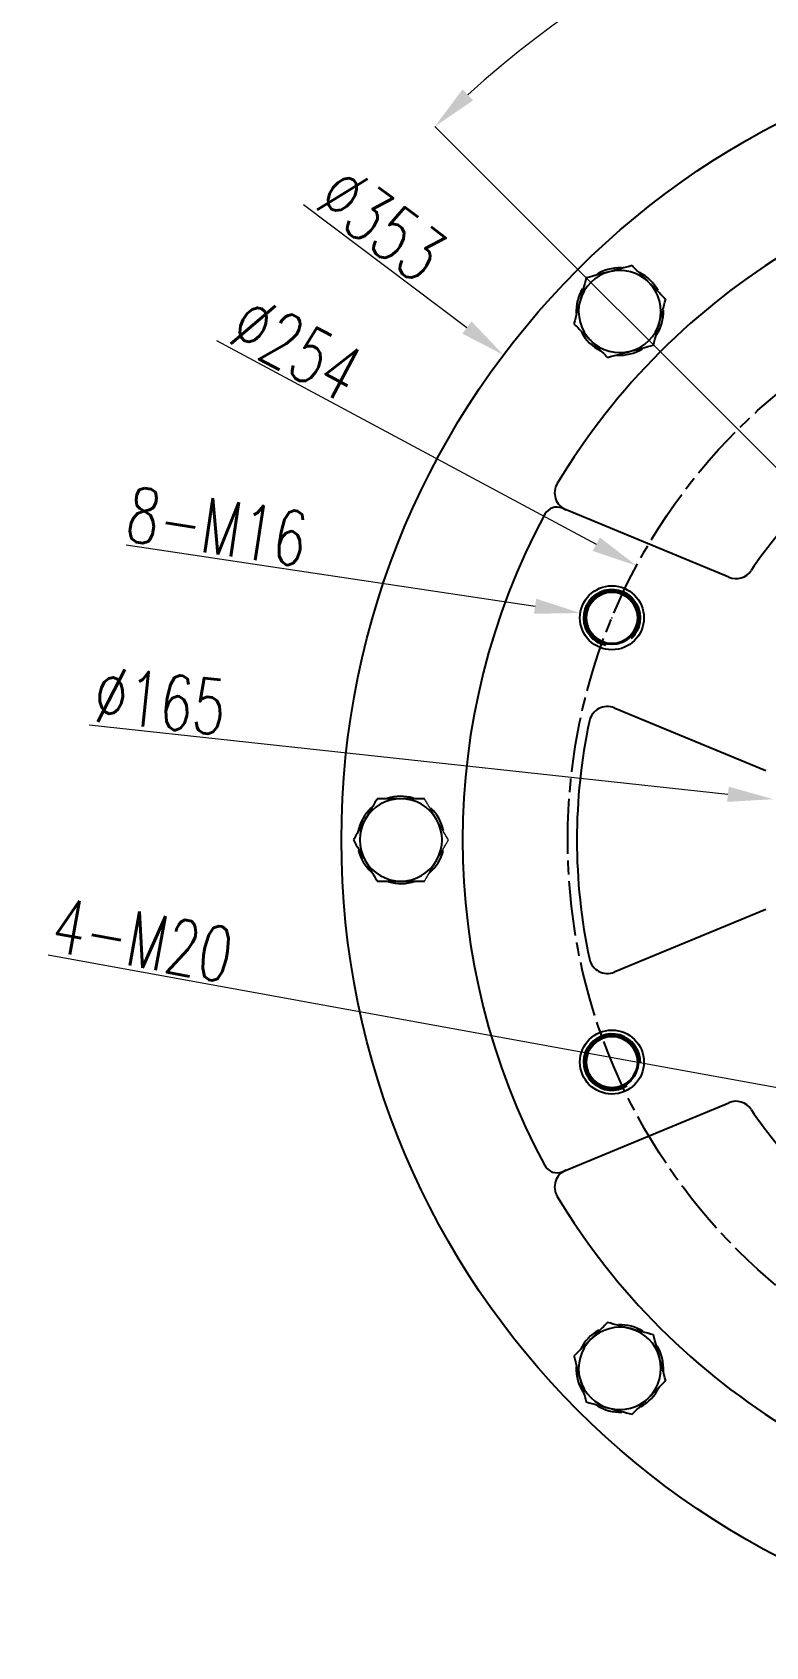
# Model space of a CAD drawing. Header units: millimetres. Extents: x 2028 to 4172, y 863 to 2379.
# Drawn here: x 3069.4 to 3229.9, y 1484.9 to 1838.1 of the extents above; entities that cross this region are included whole.
import ezdxf

# ---------------------------------------------------------------- set-up
doc = ezdxf.new("R2010")
doc.units = ezdxf.units.MM
doc.linetypes.add('AM_ISO08W050', pattern=[18, 12, -1.5, 3, -1.5])
for name, color, linetype, lineweight in [('AM_5', 3, 'Continuous', 25), ('AM_7', 4, 'AM_ISO08W050', 25), ('粗实线', 7, 'Continuous', 40)]:
    doc.layers.add(name, color=color, linetype=linetype, lineweight=lineweight)
doc.styles.add('SLDTEXTSTYLE1', font='txt.shx', dxfattribs={"width": 0.7, "bigfont": 'gbcbig.shx'})
doc.dimstyles.new('SLDDIMSTYLE12$2', dxfattribs={"dimtxt": 12, "dimasz": 10, "dimexe": 0, "dimexo": 0.0625, "dimgap": 0.875, "dimtad": 1, "dimdec": 1, "dimlfac": 1.8, "dimrnd": 1e-09, "dimzin": 12, "dimdsep": 46, "dimtxsty": 'SLDTEXTSTYLE1', "dimcen": 0.09, "dimdle": 8.16, "dimclrd": 3, "dimclre": 3, "dimadec": 0, "dimazin": 3, "dimtfac": 1, "dimtdec": 1, "dimtofl": 0, "dimtmove": 0, "dimatfit": 3, "dimfxl": 0, "dimfrac": 2, "dimtolj": 1, "dimlwd": 5, "dimlwe": 5, "dimarcsym": 0})
doc.dimstyles.new('SLDDIMSTYLE12$3', dxfattribs={"dimtxt": 12, "dimasz": 10, "dimexe": 0, "dimexo": 0.0625, "dimgap": 0.875, "dimtad": 1, "dimdec": 1, "dimlfac": 1.8, "dimrnd": 1e-09, "dimzin": 12, "dimdsep": 46, "dimtxsty": 'SLDTEXTSTYLE1', "dimcen": 0.09, "dimdle": 8.16, "dimclrd": 3, "dimclre": 3, "dimadec": 0, "dimazin": 3, "dimtfac": 1, "dimtdec": 1, "dimtofl": 0, "dimtmove": 0, "dimatfit": 3, "dimfxl": 0, "dimfrac": 2, "dimtolj": 1, "dimlwd": 5, "dimlwe": 5, "dimarcsym": 0})

# ---------------------------------------------------------------- blocks, each defined once
blk = doc.blocks.new('*D67')
at = {"layer": 'AM_5', "color": 3, "linetype": 'Continuous', "lineweight": 5, "transparency": 16777216}
blk.add_line((3128.76, 1800.4), (3164.52, 1773.5), dxfattribs=at)
at = {"layer": 'AM_5', "color": 3, "lineweight": 5, "transparency": 16777216}
for p, q in [((3313.47, 1661.39), (3313.65, 1661.39)), ((3313.56, 1661.3), (3313.56, 1661.48))]:
    blk.add_line(p, q, dxfattribs=at)
at = {"layer": 'AM_5', "color": 3, "transparency": 16777216}
blk.add_solid([(3165.52, 1774.83), (3163.51, 1772.16), (3172.51, 1767.49)], dxfattribs=at)
at = {"layer": 'Defpoints', "color": 0, "transparency": 16777216}
for p in [(3172.51, 1767.49), (3454.61, 1555.29)]:
    blk.add_point(p, dxfattribs=at)
at = {"layer": 'AM_5', "color": 0, "transparency": 16777216, "insert": (3145.89, 1796.11), "char_height": 12, "attachment_point": 5, "rotation": 323.049, "style": 'SLDTEXTSTYLE1'}
blk.add_mtext('\\A1;∅353', dxfattribs=at)
blk = doc.blocks.new('*D68')
at = {"layer": 'AM_5', "color": 3, "linetype": 'Continuous', "lineweight": 5, "transparency": 16777216}
blk.add_line((3109.7, 1770.62), (3192.8, 1726.09), dxfattribs=at)
at = {"layer": 'AM_5', "color": 3, "lineweight": 5, "transparency": 16777216}
for p, q in [((3313.47, 1661.39), (3313.65, 1661.39)), ((3313.56, 1661.3), (3313.56, 1661.48))]:
    blk.add_line(p, q, dxfattribs=at)
at = {"layer": 'AM_5', "color": 3, "transparency": 16777216}
blk.add_solid([(3193.59, 1727.56), (3192.01, 1724.62), (3201.62, 1721.37)], dxfattribs=at)
at = {"layer": 'Defpoints', "color": 0, "transparency": 16777216}
for p in [(3201.62, 1721.37), (3425.5, 1601.4)]:
    blk.add_point(p, dxfattribs=at)
at = {"layer": 'AM_5', "color": 0, "transparency": 16777216, "insert": (3127.29, 1768.99), "char_height": 12, "attachment_point": 5, "rotation": 331.8155, "style": 'SLDTEXTSTYLE1'}
blk.add_mtext('\\A1;∅254', dxfattribs=at)
blk = doc.blocks.new('*D69')
at = {"layer": 'AM_5', "color": 3, "linetype": 'Continuous', "lineweight": 5, "transparency": 16777216}
blk.add_line((3089.95, 1725.97), (3179.41, 1712.51), dxfattribs=at)
at = {"layer": 'AM_5', "color": 3, "lineweight": 5, "transparency": 16777216}
for p, q in [((3196.14, 1709.99), (3196.32, 1709.99)), ((3196.23, 1709.9), (3196.23, 1710.08))]:
    blk.add_line(p, q, dxfattribs=at)
at = {"layer": 'AM_5', "color": 3, "transparency": 16777216}
blk.add_solid([(3179.66, 1714.16), (3179.17, 1710.87), (3189.3, 1711.03)], dxfattribs=at)
at = {"layer": 'Defpoints', "color": 0, "transparency": 16777216}
for p in [(3189.3, 1711.03), (3203.15, 1708.95)]:
    blk.add_point(p, dxfattribs=at)
at = {"layer": 'AM_5', "color": 0, "transparency": 16777216, "insert": (3109.84, 1729.93), "char_height": 12, "attachment_point": 5, "rotation": 351.4493, "style": 'SLDTEXTSTYLE1'}
blk.add_mtext('\\A1;8-M16', dxfattribs=at)
blk = doc.blocks.new('*D70')
at = {"layer": 'AM_5', "color": 3, "linetype": 'Continuous', "lineweight": 5, "transparency": 16777216}
blk.add_line((3081.91, 1686.56), (3221.6, 1671.38), dxfattribs=at)
at = {"layer": 'AM_5', "color": 3, "lineweight": 5, "transparency": 16777216}
for p, q in [((3313.47, 1661.39), (3313.65, 1661.39)), ((3313.56, 1661.3), (3313.56, 1661.48))]:
    blk.add_line(p, q, dxfattribs=at)
at = {"layer": 'AM_5', "color": 3, "transparency": 16777216}
blk.add_solid([(3221.78, 1673.04), (3221.42, 1669.72), (3231.54, 1670.3)], dxfattribs=at)
at = {"layer": 'Defpoints', "color": 0, "transparency": 16777216}
for p in [(3231.54, 1670.3), (3395.58, 1652.47)]:
    blk.add_point(p, dxfattribs=at)
at = {"layer": 'AM_5', "color": 0, "transparency": 16777216, "insert": (3097.45, 1691.79), "char_height": 12, "attachment_point": 5, "rotation": 353.7965, "style": 'SLDTEXTSTYLE1'}
blk.add_mtext('\\A1;∅165', dxfattribs=at)
blk = doc.blocks.new('*D71')
at = {"layer": 'AM_5', "color": 3, "linetype": 'Continuous', "lineweight": 5, "transparency": 16777216}
blk.add_line((3072.9, 1636.27), (3236.78, 1606.41), dxfattribs=at)
at = {"layer": 'AM_5', "color": 3, "lineweight": 5, "transparency": 16777216}
for p, q in [((3255.13, 1603.05), (3255.31, 1603.05)), ((3255.22, 1602.96), (3255.22, 1603.14))]:
    blk.add_line(p, q, dxfattribs=at)
at = {"layer": 'AM_5', "color": 3, "transparency": 16777216}
blk.add_solid([(3237.07, 1608.05), (3236.48, 1604.77), (3246.61, 1604.62)], dxfattribs=at)
at = {"layer": 'Defpoints', "color": 0, "transparency": 16777216}
for p in [(3246.61, 1604.62), (3263.83, 1601.48)]:
    blk.add_point(p, dxfattribs=at)
at = {"layer": 'AM_5', "color": 0, "transparency": 16777216, "insert": (3093.59, 1639.49), "char_height": 12, "attachment_point": 5, "rotation": 349.6735, "style": 'SLDTEXTSTYLE1'}
blk.add_mtext('\\A1;4-M20', dxfattribs=at)
blk = doc.blocks.new('*D48')
at = {"layer": 'AM_5', "color": 3, "linetype": 'Continuous', "lineweight": 5, "transparency": 16777216}
blk.add_line((3313.56, 1776.02), (3313.56, 1882.12), dxfattribs=at)
at = {"layer": 'AM_5', "color": 3, "lineweight": 5, "transparency": 16777216}
blk.add_line((3255.18, 1719.77), (3157.47, 1817.47), dxfattribs=at)
at = {"layer": 'AM_5', "color": 3, "linetype": 'Continuous', "lineweight": 5, "transparency": 16777216}
blk.add_arc((3313.56, 1661.39), 220.74, 92.5959, 132.4041, dxfattribs=at)
at = {"layer": 'AM_5', "color": 3, "transparency": 16777216}
for points in [[(3303.52, 1883.56), (3303.6, 1880.23), (3313.56, 1882.12)], [(3165.85, 1823.18), (3163.55, 1825.59), (3157.47, 1817.47)]]:
    blk.add_solid(points, dxfattribs=at)
at = {"layer": 'Defpoints', "color": 0, "transparency": 16777216}
for p in [(3256.43, 1874.6), (3313.56, 1775.96), (3255.22, 1719.72), (3313.56, 1661.39), (3313.56, 1545.9)]:
    blk.add_point(p, dxfattribs=at)
at = {"layer": 'AM_5', "color": 0, "transparency": 16777216, "insert": (3218.82, 1868.34), "char_height": 12, "attachment_point": 5, "rotation": 24.5972, "style": 'SLDTEXTSTYLE1'}
blk.add_mtext('\\A1;45°', dxfattribs=at)
blk = doc.blocks.new('*U41')
at = {"layer": '粗实线', "linetype": 'ByBlock'}
blk.add_circle((-0.07, 0), 5.7, dxfattribs=at)
at = {"layer": '粗实线', "color": 3, "linetype": 'ByBlock'}
blk.add_arc((-0.07, 0), 6.09, 222.8944, 167.5618, dxfattribs=at)
blk = doc.blocks.new('*U43')
at = {"layer": '粗实线', "color": 0, "linetype": 'ByBlock', "lineweight": -2, "transparency": 16777216}
for p, rotation in [((18900.81, 8919.97), 45), ((19066.74, 8851.14), 315), ((18832.03, 8851.26), 90.00000000000001), ((18831.98, 8754.04), 135), ((19066.69, 8753.92), 270), ((18997.91, 8685.21), 225), ((18900.69, 8685.26), 180)]:
    blk.add_blockref('*U41', p, dxfattribs=dict(at, rotation=rotation))
blk.add_blockref('*U41', (18998.03, 8919.92), dxfattribs=at)

msp = doc.modelspace()

# ---------------------------------------------------------------- linework, layer by layer
at = {"color": 7, "linetype": 'Continuous', "lineweight": 25}
for p, q in [((3221.816, 1718.869), (3185.345, 1733.976)), ((3196.744, 1690.288), (3229.86, 1676.571)), ((3229.86, 1646.199), (3196.744, 1632.482)), ((3185.345, 1588.795), (3221.816, 1603.901))]:
    msp.add_line(p, q, dxfattribs=at)
for centre, radius in [((3313.558, 1661.385), 176.5), ((3196.225, 1709.986), 7), ((3196.225, 1612.785), 7)]:
    msp.add_circle(centre, radius, dxfattribs=at)
for centre, radius, start, end in [((3313.558, 1661.385), 151, 121.10722, 148.89278), ((3197.946, 1776.997), 9, 105, 165), ((3197.946, 1776.997), 9.55, 87.8059, 124.1982), ((3197.946, 1776.997), 9, 45, 105), ((3197.946, 1776.997), 9.55, 28.69476, 63.28049), ((3197.946, 1776.997), 9.55, 148.51521, 182.78984), ((3197.946, 1776.997), 9, 345, 45), ((3197.946, 1776.997), 9, 165, 225), ((3197.946, 1776.997), 9.55, 327.65879, 1.76773), ((3197.946, 1776.997), 9, 285, 345), ((3197.946, 1776.997), 9.55, 208.41073, 244.16194), ((3197.946, 1776.997), 9, 225, 285), ((3197.946, 1776.997), 9.55, 265.9144, 301.31319), ((3313.558, 1661.385), 105, 124.14428, 145.85572), ((3187.696, 1737.332), 4, 148.89278, 247.5), ((3313.558, 1661.385), 150, 151.6433, 208.3567), ((3184.197, 1731.204), 3, 67.5, 151.6433), ((3223.347, 1722.565), 4, 247.5, 325.85572), ((3195.213, 1686.593), 4, 67.5, 167.97568), ((3313.558, 1661.385), 125, 167.97568, 192.02432), ((3150.058, 1661.385), 9.55, 73.69476, 108.28049), ((3150.058, 1661.385), 9.55, 132.8059, 169.1982), ((3150.058, 1661.385), 9, 90, 150), ((3150.058, 1661.385), 9, 30, 90), ((3150.058, 1661.385), 9.55, 12.65879, 46.76773), ((3150.058, 1661.385), 9, 150, 210), ((3150.058, 1661.385), 9, 330, 30), ((3150.058, 1661.385), 9.55, 193.51521, 227.78984), ((3150.058, 1661.385), 9, 210, 270), ((3150.058, 1661.385), 9, 270, 330), ((3150.058, 1661.385), 9.55, 310.9144, 346.31319), ((3150.058, 1661.385), 9.55, 253.41073, 289.16194), ((3195.213, 1636.178), 4, 192.02432, 292.5), ((3223.347, 1600.206), 4, 34.14428, 112.5), ((3313.558, 1661.385), 105, 214.14428, 235.85572), ((3184.197, 1591.566), 3, 208.3567, 292.5), ((3187.696, 1585.439), 4, 112.5, 211.10722), ((3313.558, 1661.385), 151, 211.10722, 238.89278), ((3197.946, 1545.773), 9.55, 118.69476, 154.27161), ((3197.946, 1545.773), 9, 75, 135), ((3197.946, 1545.773), 9.55, 57.65879, 91.76773), ((3197.946, 1545.773), 9, 15, 75), ((3197.946, 1545.773), 9, 135, 195), ((3197.946, 1545.773), 9.55, 355.9144, 31.31319), ((3197.946, 1545.773), 9, 315, 15), ((3197.946, 1545.773), 9.55, 177.8059, 214.1982), ((3197.946, 1545.773), 9, 195, 255), ((3197.946, 1545.773), 9.55, 298.41073, 334.39248), ((3197.946, 1545.773), 9.55, 238.51521, 272.78984), ((3197.946, 1545.773), 9, 255, 315)]:
    msp.add_arc(centre, radius, start, end, dxfattribs=at)
for points in [[(3190.598, 1784.346), (3190.375, 1783.516), (3190.152, 1782.684), (3189.704, 1781.011), (3189.479, 1780.171), (3189.253, 1779.327)], [(3195.617, 1785.691), (3194.772, 1785.464), (3193.932, 1785.239), (3192.26, 1784.791), (3191.427, 1784.568), (3190.598, 1784.346)], [(3200.636, 1787.035), (3199.806, 1786.813), (3198.974, 1786.59), (3197.301, 1786.142), (3196.461, 1785.917), (3195.617, 1785.691)], [(3204.31, 1783.361), (3203.692, 1783.979), (3203.077, 1784.594), (3201.853, 1785.819), (3201.243, 1786.428), (3200.636, 1787.035)], [(3207.984, 1779.687), (3207.377, 1780.294), (3206.768, 1780.904), (3205.543, 1782.128), (3204.928, 1782.743), (3204.31, 1783.361)], [(3189.253, 1779.327), (3189.027, 1778.482), (3188.802, 1777.642), (3188.353, 1775.97), (3188.13, 1775.137), (3187.908, 1774.308)], [(3206.64, 1774.668), (3206.866, 1775.512), (3207.091, 1776.352), (3207.539, 1778.025), (3207.762, 1778.857), (3207.984, 1779.687)], [(3187.908, 1774.308), (3188.515, 1773.7), (3189.125, 1773.091), (3190.349, 1771.866), (3190.964, 1771.252), (3191.582, 1770.633)], [(3205.295, 1769.649), (3205.517, 1770.479), (3205.74, 1771.311), (3206.188, 1772.983), (3206.413, 1773.823), (3206.64, 1774.668)], [(3191.582, 1770.633), (3192.2, 1770.015), (3192.815, 1769.4), (3194.04, 1768.176), (3194.649, 1767.566), (3195.256, 1766.959)], [(3200.276, 1768.304), (3201.12, 1768.53), (3201.96, 1768.755), (3203.633, 1769.203), (3204.465, 1769.426), (3205.295, 1769.649)], [(3195.256, 1766.959), (3196.086, 1767.181), (3196.919, 1767.404), (3198.591, 1767.853), (3199.431, 1768.078), (3200.276, 1768.304)], [(3144.862, 1670.385), (3144.433, 1669.641), (3144.002, 1668.895), (3143.136, 1667.396), (3142.701, 1666.642), (3142.264, 1665.885)], [(3150.058, 1670.385), (3149.184, 1670.385), (3148.314, 1670.385), (3146.583, 1670.385), (3145.721, 1670.385), (3144.862, 1670.385)], [(3155.254, 1670.385), (3154.395, 1670.385), (3153.534, 1670.385), (3151.802, 1670.385), (3150.932, 1670.385), (3150.058, 1670.385)], [(3142.264, 1665.885), (3141.827, 1665.128), (3141.392, 1664.375), (3140.526, 1662.876), (3140.095, 1662.129), (3139.666, 1661.385)], [(3139.666, 1661.385), (3140.095, 1660.641), (3140.526, 1659.895), (3141.392, 1658.396), (3141.827, 1657.642), (3142.264, 1656.885)], [(3142.264, 1656.885), (3142.701, 1656.128), (3143.136, 1655.375), (3144.002, 1653.876), (3144.433, 1653.129), (3144.862, 1652.385)], [(3144.862, 1652.385), (3145.721, 1652.385), (3146.583, 1652.385), (3148.314, 1652.385), (3149.184, 1652.385), (3150.058, 1652.385)], [(3150.058, 1652.385), (3150.932, 1652.385), (3151.802, 1652.385), (3153.534, 1652.385), (3154.395, 1652.385), (3155.254, 1652.385)], [(3195.256, 1555.812), (3194.649, 1555.204), (3194.04, 1554.595), (3192.815, 1553.37), (3192.2, 1552.756), (3191.582, 1552.137)], [(3200.276, 1554.467), (3199.431, 1554.693), (3198.591, 1554.918), (3196.919, 1555.366), (3196.086, 1555.589), (3195.256, 1555.812)], [(3205.295, 1553.122), (3204.465, 1553.344), (3203.633, 1553.567), (3201.96, 1554.015), (3201.12, 1554.24), (3200.276, 1554.467)], [(3191.582, 1552.137), (3190.964, 1551.519), (3190.349, 1550.904), (3189.125, 1549.68), (3188.515, 1549.07), (3187.908, 1548.463)], [(3206.64, 1548.103), (3206.413, 1548.947), (3206.188, 1549.787), (3205.74, 1551.46), (3205.517, 1552.292), (3205.295, 1553.122)], [(3187.908, 1548.463), (3188.13, 1547.633), (3188.353, 1546.801), (3188.802, 1545.128), (3189.027, 1544.288), (3189.253, 1543.444)], [(3207.984, 1543.084), (3207.762, 1543.913), (3207.539, 1544.746), (3207.091, 1546.418), (3206.866, 1547.258), (3206.64, 1548.103)], [(3189.253, 1543.444), (3189.479, 1542.6), (3189.704, 1541.759), (3190.152, 1540.087), (3190.375, 1539.255), (3190.598, 1538.425)], [(3204.31, 1539.409), (3204.928, 1540.028), (3205.543, 1540.643), (3206.768, 1541.867), (3207.377, 1542.476), (3207.984, 1543.084)], [(3190.598, 1538.425), (3191.427, 1538.203), (3192.26, 1537.979), (3193.932, 1537.531), (3194.772, 1537.306), (3195.617, 1537.08)], [(3195.617, 1537.08), (3196.461, 1536.854), (3197.301, 1536.629), (3198.974, 1536.181), (3199.806, 1535.957), (3200.636, 1535.735)], [(3200.636, 1535.735), (3201.243, 1536.343), (3201.853, 1536.952), (3203.077, 1538.176), (3203.692, 1538.791), (3204.31, 1539.409)]]:
    msp.add_open_spline(points, degree=3, knots=[0, 0, 0, 0, 0.5, 0.5, 1, 1, 1, 1], dxfattribs=at)
at = {"color": 144, "linetype": 'Continuous', "lineweight": 18}
for points, knots in [([(3157.852, 1665.885), (3157.766, 1666.035), (3157.593, 1666.334), (3157.334, 1666.782), (3157.075, 1667.231), (3156.815, 1667.682), (3156.499, 1668.23), (3156.125, 1668.877), (3155.691, 1669.628), (3155.401, 1670.131), (3155.254, 1670.385)], [0, 0, 0, 0, 0.0994159, 0.1982438, 0.2971571, 0.3968095, 0.4978252, 0.6618406, 0.8286665, 1, 1, 1, 1]), ([(3160.45, 1661.385), (3160.362, 1661.539), (3160.186, 1661.844), (3159.923, 1662.298), (3159.664, 1662.747), (3159.407, 1663.192), (3159.092, 1663.739), (3158.717, 1664.387), (3158.284, 1665.137), (3157.996, 1665.636), (3157.852, 1665.885)], [0, 0, 0, 0, 0.1034251, 0.2050088, 0.3050798, 0.4040046, 0.502187, 0.6697435, 0.8346755, 1, 1, 1, 1]), ([(3157.852, 1656.885), (3157.939, 1657.035), (3158.112, 1657.335), (3158.37, 1657.783), (3158.629, 1658.231), (3158.89, 1658.682), (3159.206, 1659.23), (3159.58, 1659.878), (3160.013, 1660.628), (3160.303, 1661.131), (3160.45, 1661.385)], [0, 0, 0, 0, 0.0994159, 0.1982438, 0.2971571, 0.3968095, 0.4978253, 0.6618406, 0.8286665, 1, 1, 1, 1]), ([(3155.254, 1652.385), (3155.343, 1652.539), (3155.519, 1652.844), (3155.781, 1653.298), (3156.04, 1653.747), (3156.297, 1654.192), (3156.614, 1654.739), (3156.987, 1655.387), (3157.42, 1656.138), (3157.708, 1656.636), (3157.852, 1656.885)], [0, 0, 0, 0, 0.1034251, 0.2050088, 0.3050798, 0.4040046, 0.502187, 0.6697435, 0.8346755, 1, 1, 1, 1])]:
    msp.add_open_spline(points, degree=3, knots=knots, dxfattribs=at)
at = {"layer": 'AM_7'}
msp.add_circle((3313.558, 1661.385), 127, dxfattribs=at)

# ---------------------------------------------------------------- block references
at = {"layer": '粗实线', "linetype": 'ByBlock'}
msp.add_blockref('*U43', (-15635.801, -7141.205), dxfattribs=at)

# ---------------------------------------------------------------- dimensions: what is measured, and where the dimension line sits
at = {"layer": 'AM_5'}
dim = msp.add_angular_dim_2l(base=(3256.427, 1874.603), line1=((3313.558, 1545.897), (3313.558, 1775.959)), line2=((3313.558, 1661.385), (3255.222, 1719.722)), dimstyle='SLDDIMSTYLE12$2', override={"dimlfac": 1}, dxfattribs=at)
dim.commit()
dim.dimension.update_dxf_attribs({"geometry": '*D48', "text_midpoint": (3221.679, 1862.094), "dimtype": 162})
for p1, p2, picture, middle in [((3454.608, 1555.286), (3172.508, 1767.485), '*D67', (3141.762, 1790.613)), ((3425.5, 1601.402), (3201.616, 1721.369), '*D68', (3124.047, 1762.934)), ((3395.575, 1652.47), (3231.541, 1670.3), '*D70', (3096.702, 1684.957))]:
    dim = msp.add_diameter_dim_2p(p1=p1, p2=p2, dimstyle='SLDDIMSTYLE12$3', override={"dimlfac": 1}, dxfattribs=at)
    dim.commit()
    dim.dimension.update_dxf_attribs({"geometry": picture, "text_midpoint": middle, "dimtype": 163})
for p1, p2, text, picture, middle in [((3203.148, 1708.945), (3189.303, 1711.027), '8-M16', '*D69', (3108.814, 1723.129)), ((3263.83, 1601.48), (3246.614, 1604.618), '4-M20', '*D71', (3092.358, 1632.724))]:
    dim = msp.add_diameter_dim_2p(p1=p1, p2=p2, text=text, dimstyle='SLDDIMSTYLE12$3', override={"dimlfac": 1, "dimpost": ''}, dxfattribs=at)
    dim.commit()
    dim.dimension.update_dxf_attribs({"geometry": picture, "text_midpoint": middle, "dimtype": 163})

doc.saveas('drawing.dxf')
